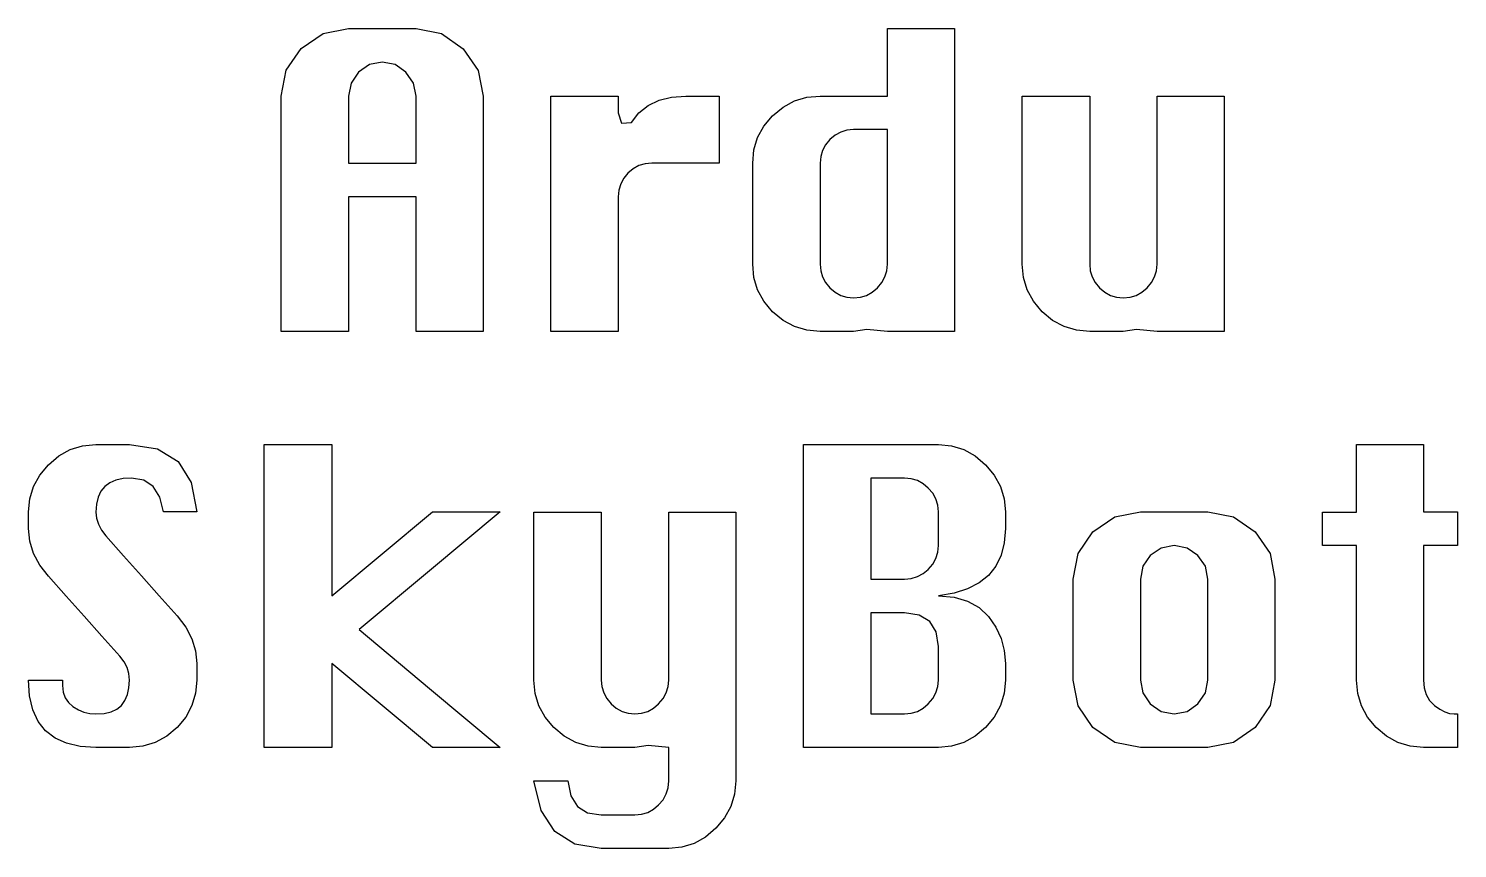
# Model space of a CAD drawing. Extents: x 0.6 to 40.6, y -1.1 to 21.8.
import ezdxf

# ---------------------------------------------------------------- set-up
doc = ezdxf.new("R2010")
doc.units = 0
doc.layers.add('Capa_1', color=7, linetype='CONTINUOUS')

msp = doc.modelspace()

# ---------------------------------------------------------------- linework, layer by layer
at = {"layer": 'Capa_1', "color": 7}
for points in [[(7.708646, 13.310341), (7.708646, 16.601052), (7.708646, 19.891774), (7.846935, 20.614257), (8.261802, 21.223863), (8.877046, 21.638724), (9.59389, 21.777019), (10.536513, 21.777019), (11.479135, 21.777019), (12.193151, 21.635902), (12.799935, 21.212574), (13.214796, 20.605791), (13.35309, 19.891774), (13.35309, 16.601052), (13.35309, 13.310341), (12.416113, 13.310341), (11.479135, 13.310341), (11.479135, 15.189941), (11.479135, 17.069552), (10.536513, 17.069552), (9.59389, 17.069552), (9.59389, 15.189941), (9.59389, 13.310341), (8.651268, 13.310341), (7.708646, 13.310341)], [(26.53816, 13.310341), (26.069671, 13.310341), (25.601182, 13.310341), (25.132693, 13.310341), (24.664204, 13.310341), (24.088468, 13.368902), (23.715938, 13.310341), (23.481693, 13.310341), (23.247449, 13.310341), (23.013204, 13.310341), (22.77896, 13.310341), (22.407838, 13.344913), (22.062115, 13.44863), (21.741793, 13.621491), (21.446871, 13.863496), (21.204863, 14.154185), (21.032004, 14.473096), (20.928288, 14.82023), (20.893715, 15.195585), (20.893715, 15.901141), (20.893715, 16.606696), (20.893715, 17.312257), (20.893715, 18.017819), (20.928288, 18.388233), (21.032004, 18.731835), (21.204863, 19.048633), (21.446871, 19.338619), (21.741793, 19.580619), (22.062115, 19.75348), (22.407838, 19.857199), (22.77896, 19.891774), (23.250271, 19.891774), (23.721582, 19.891774), (24.192893, 19.891774), (24.664204, 19.891774), (24.664204, 20.363085), (24.664204, 20.834396), (24.664204, 21.305708), (24.664204, 21.777019), (25.132693, 21.777019), (25.601182, 21.777019), (26.069671, 21.777019), (26.53816, 21.777019), (26.53816, 19.660349), (26.53816, 17.54368), (26.53816, 15.427007), (26.53816, 13.310341)], [(9.59389, 18.017819), (10.536513, 18.017819), (11.479135, 18.017819), (11.479135, 18.954796), (11.479135, 19.891774), (11.408577, 20.255835), (11.196913, 20.557819), (10.894932, 20.76948), (10.530868, 20.840041), (10.172443, 20.76948), (9.864824, 20.557819), (9.661621, 20.255835), (9.59389, 19.891774), (9.59389, 18.954796), (9.59389, 18.017819)], [(17.134515, 13.310341), (16.663204, 13.310341), (16.191893, 13.310341), (15.720582, 13.310341), (15.249271, 13.310341), (15.249271, 14.955696), (15.249271, 16.601052), (15.249271, 18.246413), (15.249271, 19.891774), (15.720582, 19.891774), (16.191893, 19.891774), (16.663204, 19.891774), (17.134515, 19.891774), (17.134515, 19.423285), (17.22897, 19.137984), (17.500696, 19.156583), (17.710249, 19.417641), (17.96989, 19.625074), (18.274688, 19.773238), (18.624646, 19.862138), (19.01976, 19.891774), (19.254004, 19.891774), (19.488249, 19.891774), (19.722493, 19.891774), (19.956738, 19.891774), (19.956738, 19.423285), (19.956738, 18.954796), (19.956738, 18.486308), (19.956738, 18.017819), (19.485427, 18.017819), (19.014115, 18.017819), (18.542804, 18.017819), (18.071493, 18.017819), (17.885929, 18.00018), (17.713068, 17.947257), (17.552907, 17.859063), (17.405449, 17.735594), (17.286913, 17.592363), (17.202246, 17.433613), (17.151446, 17.259341), (17.134513, 17.069549), (17.134513, 16.129741), (17.134513, 15.189941), (17.134513, 14.250141), (17.134513, 13.310341)], [(34.078785, 19.891774), (34.078785, 18.246413), (34.078785, 16.601052), (34.078785, 14.955696), (34.078785, 13.310341), (33.610296, 13.310341), (33.141807, 13.310341), (32.673318, 13.310341), (32.204829, 13.310341), (31.629093, 13.368902), (31.256563, 13.310341), (31.022318, 13.310341), (30.788074, 13.310341), (30.553829, 13.310341), (30.319585, 13.310341), (29.948463, 13.344913), (29.60274, 13.44863), (29.282418, 13.621491), (28.987496, 13.863496), (28.745488, 14.154185), (28.572629, 14.473096), (28.468913, 14.82023), (28.43434, 15.195585), (28.43434, 16.36963), (28.43434, 17.54368), (28.43434, 18.717727), (28.43434, 19.891774), (28.905652, 19.891774), (29.376963, 19.891774), (29.848274, 19.891774), (30.319585, 19.891774), (30.319585, 18.717727), (30.319585, 17.54368), (30.319585, 16.36963), (30.319585, 15.195585), (30.336518, 15.010024), (30.387315, 14.837163), (30.471982, 14.677002), (30.590518, 14.529541), (30.737977, 14.406069), (30.898138, 14.317874), (31.070999, 14.264957), (31.256563, 14.24746), (31.446354, 14.264957), (31.620627, 14.317902), (31.779377, 14.406097), (31.922607, 14.529569), (32.046077, 14.67703), (32.134271, 14.837191), (32.187188, 15.010052), (32.204827, 15.195613), (32.204827, 16.369658), (32.204827, 17.543708), (32.204827, 18.717755), (32.204827, 19.891802), (32.673315, 19.891802), (33.141804, 19.891802), (33.610293, 19.891802), (34.078782, 19.891802)], [(24.664204, 18.954796), (24.427138, 18.954796), (24.190071, 18.954796), (23.953004, 18.954796), (23.715938, 18.954796), (23.530374, 18.937158), (23.357513, 18.884235), (23.197352, 18.796041), (23.049893, 18.672571), (22.931357, 18.530046), (22.84669, 18.373413), (22.79589, 18.202669), (22.778957, 18.017816), (22.778957, 17.312255), (22.778957, 16.606696), (22.778957, 15.901141), (22.778957, 15.195585), (22.79589, 15.010024), (22.846688, 14.837163), (22.931354, 14.677002), (23.04989, 14.529541), (23.197349, 14.406069), (23.35751, 14.317874), (23.530371, 14.264957), (23.715935, 14.24746), (23.905726, 14.264957), (24.079999, 14.317902), (24.238749, 14.406097), (24.381979, 14.529569), (24.505449, 14.67703), (24.593643, 14.837191), (24.64656, 15.010052), (24.664199, 15.195613), (24.664199, 16.135413), (24.664199, 17.075216), (24.664199, 18.015019), (24.664199, 18.954822)], [(5.349534, 8.264207), (5.115289, 8.264207), (4.881045, 8.264207), (4.6468, 8.264207), (4.412556, 8.264207), (4.310247, 8.679074), (4.127508, 8.975407), (3.864336, 9.153207), (3.520734, 9.212474), (3.287897, 9.197516), (3.086108, 9.153066), (2.915364, 9.078983), (2.775667, 8.975266), (2.667008, 8.841916), (2.589397, 8.678933), (2.542831, 8.486316), (2.527308, 8.264066), (2.544242, 8.091205), (2.595039, 7.922577), (2.679708, 7.758183), (2.798242, 7.598022), (3.297775, 7.039222), (3.797308, 6.480422), (4.296842, 5.921622), (4.796375, 5.362822), (5.038378, 5.046733), (5.211236, 4.719355), (5.314956, 4.380689), (5.349531, 4.030733), (5.349531, 3.915022), (5.349531, 3.799311), (5.349531, 3.6836), (5.349531, 3.567889), (5.314956, 3.196766), (5.211236, 2.851044), (5.038378, 2.530722), (4.796375, 2.2358), (4.505683, 1.993794), (4.186769, 1.820933), (3.839639, 1.717216), (3.464286, 1.682644), (3.230042, 1.682644), (2.995797, 1.682644), (2.761553, 1.682644), (2.527308, 1.682644), (2.087747, 1.711572), (1.706039, 1.798355), (1.382192, 1.942994), (1.116197, 2.145489), (0.908764, 2.412189), (0.760595, 2.738155), (0.671697, 3.123389), (0.642064, 3.567889), (0.879131, 3.567889), (1.116197, 3.567889), (1.353264, 3.567889), (1.590331, 3.567889), (1.590331, 3.519911), (1.590328, 3.477577), (1.590331, 3.440917), (1.590331, 3.409844), (1.608675, 3.229222), (1.663703, 3.071177), (1.755428, 2.935711), (1.883839, 2.822822), (2.034119, 2.733922), (2.191458, 2.670422), (2.355853, 2.632322), (2.527306, 2.619622), (2.758019, 2.63458), (2.953458, 2.67903), (3.113619, 2.753113), (3.238506, 2.85683), (3.337281, 2.994413), (3.407836, 3.158807), (3.450169, 3.350013), (3.464281, 3.56803), (3.447347, 3.745124), (3.396547, 3.915163), (3.311881, 4.078146), (3.19335, 4.234074), (2.693817, 4.792874), (2.194283, 5.351674), (1.69475, 5.910474), (1.195217, 6.469274), (0.953211, 6.78113), (0.78035, 7.107096), (0.676633, 7.447146), (0.642061, 7.801363), (0.642061, 7.917074), (0.642061, 8.032785), (0.642061, 8.148496), (0.642061, 8.264207), (0.676633, 8.634624), (0.78035, 8.97823), (0.953211, 9.295024), (1.195217, 9.585007), (1.485906, 9.831924), (1.804814, 10.008341), (2.15195, 10.114174), (2.527306, 10.149452), (2.76155, 10.149452), (2.995795, 10.149452), (3.230039, 10.149452), (3.464283, 10.149452), (4.246742, 10.031624), (4.821769, 9.678141), (5.189364, 9.089002), (5.349528, 8.264207)], [(7.2346, 1.682785), (7.2346, 5.916119), (7.2346, 10.149452), (8.177222, 10.149452), (9.119845, 10.149452), (9.119845, 8.032785), (9.119845, 5.916119), (10.530956, 7.090163), (11.942067, 8.264207), (12.884689, 8.264207), (13.827311, 8.264207), (11.8574, 6.621674), (9.887489, 4.979141), (11.8574, 3.330963), (13.827311, 1.682785), (12.884689, 1.682785), (11.942067, 1.682785), (10.530956, 2.85683), (9.119845, 4.030874), (9.119845, 2.85683), (9.119845, 1.682785), (8.177222, 1.682785), (7.2346, 1.682785)], [(22.31585, 1.682785), (22.31585, 3.799452), (22.31585, 5.916119), (22.31585, 8.032785), (22.31585, 10.149452), (23.258472, 10.149452), (24.201095, 10.149452), (25.143717, 10.149452), (26.086339, 10.149452), (26.456753, 10.114174), (26.800358, 10.008341), (27.117153, 9.831924), (27.407139, 9.585007), (27.649142, 9.295024), (27.822003, 8.97823), (27.92572, 8.634624), (27.960295, 8.264207), (27.960295, 8.148496), (27.960295, 8.032785), (27.960295, 7.917074), (27.960295, 7.801363), (27.930658, 7.406252), (27.841756, 7.056296), (27.693592, 6.751496), (27.486161, 6.491852), (27.225103, 6.282302), (26.904781, 6.116496), (26.525192, 5.994435), (26.086339, 5.916119), (26.525192, 5.880135), (26.904781, 5.772185), (27.225103, 5.592269), (27.486161, 5.340385), (27.693592, 5.046874), (27.841756, 4.730785), (27.930658, 4.392119), (27.960295, 4.030874), (27.960295, 3.915163), (27.960295, 3.799452), (27.960295, 3.683741), (27.960295, 3.56803), (27.92572, 3.196907), (27.822003, 2.851185), (27.649142, 2.530863), (27.407139, 2.235941), (27.117153, 1.993935), (26.800358, 1.821074), (26.456753, 1.717357), (26.086339, 1.682785), (25.143717, 1.682785), (24.201095, 1.682785), (23.258472, 1.682785), (22.31585, 1.682785)], [(37.780922, 10.149452), (38.249411, 10.149452), (38.7179, 10.149452), (39.186389, 10.149452), (39.654878, 10.149452), (39.654878, 9.678141), (39.654878, 9.20683), (39.654878, 8.735519), (39.654878, 8.264207), (39.891945, 8.264207), (40.129011, 8.264207), (40.366078, 8.264207), (40.603145, 8.264207), (40.603145, 8.029963), (40.603145, 7.795719), (40.603145, 7.561474), (40.603145, 7.32723), (40.366078, 7.32723), (40.129011, 7.32723), (39.891945, 7.32723), (39.654878, 7.32723), (39.654878, 6.38743), (39.654878, 5.44763), (39.654878, 4.50783), (39.654878, 3.56803), (39.673928, 3.350013), (39.731075, 3.158807), (39.826325, 2.994413), (39.959678, 2.85683), (40.108547, 2.753113), (40.250364, 2.67903), (40.385125, 2.63458), (40.512833, 2.619622), (40.535411, 2.619622), (40.557989, 2.619622), (40.580567, 2.619622), (40.603145, 2.619622), (40.603145, 2.385377), (40.603145, 2.151133), (40.603145, 1.916889), (40.603145, 1.682644), (40.366078, 1.682644), (40.129011, 1.682644), (39.891945, 1.682644), (39.654878, 1.682644), (39.284458, 1.717216), (38.940853, 1.820933), (38.624058, 1.993794), (38.334078, 2.2358), (38.09207, 2.526489), (37.919211, 2.8454), (37.815495, 3.192533), (37.780922, 3.567889), (37.780922, 4.507689), (37.780922, 5.447489), (37.780922, 6.387289), (37.780922, 7.327089), (37.543856, 7.327089), (37.306789, 7.327089), (37.069722, 7.327089), (36.832656, 7.327089), (36.832656, 7.561333), (36.832656, 7.795577), (36.832656, 8.029822), (36.832656, 8.264066), (37.069722, 8.264066), (37.306789, 8.264066), (37.543856, 8.264066), (37.780922, 8.264066), (37.780922, 8.735377), (37.780922, 9.206689), (37.780922, 9.678), (37.780922, 10.149311)], [(24.201095, 6.390252), (24.435339, 6.390252), (24.669583, 6.390252), (24.903828, 6.390252), (25.138072, 6.390252), (25.327864, 6.407185), (25.502136, 6.457985), (25.660886, 6.542652), (25.804117, 6.661185), (25.927586, 6.808646), (26.015781, 6.968807), (26.0687, 7.141669), (26.086339, 7.32723), (26.086339, 7.561474), (26.086339, 7.795719), (26.086339, 8.029963), (26.086339, 8.264207), (26.0687, 8.453974), (26.015778, 8.628274), (25.927583, 8.787024), (25.804114, 8.930252), (25.660883, 9.053724), (25.502133, 9.141919), (25.327861, 9.194835), (25.13807, 9.212333), (24.903825, 9.212333), (24.669581, 9.212333), (24.435336, 9.212333), (24.201092, 9.212333), (24.201092, 8.506777), (24.201092, 7.801222), (24.201092, 7.095666), (24.201092, 6.390111)], [(15.723492, 0.745807), (15.807453, 0.330941), (15.991603, 0.034607), (16.275942, -0.143193), (16.66047, -0.202459), (16.894714, -0.202459), (17.128958, -0.202459), (17.363203, -0.202459), (17.597447, -0.202459), (17.787239, -0.184961), (17.961511, -0.132017), (18.120261, -0.043822), (18.263492, 0.07965), (18.386961, 0.222878), (18.475156, 0.381628), (18.528075, 0.5559), (18.545714, 0.745695), (18.545714, 1.214183), (18.545714, 1.682672), (17.969978, 1.741233), (17.597447, 1.682672), (17.363203, 1.682672), (17.128958, 1.682672), (16.894714, 1.682672), (16.66047, 1.682672), (16.289347, 1.717245), (15.943625, 1.820961), (15.623303, 1.993822), (15.328381, 2.235828), (15.086375, 2.526517), (14.913514, 2.845428), (14.809797, 3.192561), (14.775225, 3.567917), (14.775225, 4.741961), (14.775225, 5.916006), (14.775225, 7.09005), (14.775225, 8.264095), (15.246536, 8.264095), (15.717847, 8.264095), (16.189158, 8.264095), (16.66047, 8.264095), (16.66047, 7.09005), (16.66047, 5.916006), (16.66047, 4.741961), (16.66047, 3.567917), (16.677403, 3.382356), (16.7282, 3.209495), (16.812867, 3.049333), (16.931403, 2.901872), (17.078861, 2.7784), (17.239022, 2.690206), (17.411886, 2.637289), (17.597447, 2.619791), (17.787239, 2.637289), (17.961511, 2.690234), (18.120264, 2.778428), (18.263492, 2.901901), (18.386961, 3.049362), (18.475156, 3.209523), (18.528075, 3.382384), (18.545714, 3.567945), (18.545714, 4.741989), (18.545714, 5.916034), (18.545714, 7.090078), (18.545714, 8.264123), (19.014203, 8.264123), (19.482692, 8.264123), (19.951181, 8.264123), (20.41967, 8.264123), (20.41967, 6.384523), (20.41967, 4.504923), (20.41967, 2.625323), (20.41967, 0.745723), (20.385095, 0.375306), (20.281378, 0.031701), (20.108517, -0.285094), (19.866514, -0.575077), (19.576528, -0.822022), (19.259733, -0.998411), (18.916128, -1.104244), (18.545714, -1.139522), (18.074403, -1.139522), (17.603092, -1.139522), (17.131781, -1.139522), (16.66047, -1.139522), (15.920342, -1.021694), (15.359425, -0.668211), (14.97772, -0.079072), (14.775225, 0.745723), (15.012292, 0.745723), (15.249358, 0.745723), (15.486425, 0.745723), (15.723492, 0.745723)], [(31.74172, 8.264207), (32.684342, 8.264207), (33.626964, 8.264207), (34.340983, 8.125919), (34.947764, 7.711052), (35.362628, 7.104274), (35.50092, 6.390252), (35.50092, 4.979141), (35.50092, 3.56803), (35.362628, 2.851185), (34.947764, 2.235941), (34.340983, 1.821074), (33.626964, 1.682785), (32.684342, 1.682785), (31.74172, 1.682785), (31.024875, 1.821074), (30.409631, 2.235941), (29.994764, 2.845541), (29.856475, 3.56803), (29.856475, 4.979141), (29.856475, 6.390252), (29.994764, 7.104274), (30.409631, 7.711052), (31.024875, 8.125919), (31.74172, 8.264207)], [(31.74172, 6.390252), (31.74172, 4.979141), (31.74172, 3.56803), (31.80945, 3.209607), (32.012653, 2.901985), (32.320272, 2.690319), (32.678697, 2.619763), (33.042761, 2.690319), (33.344742, 2.901985), (33.556406, 3.209607), (33.626964, 3.56803), (33.626964, 4.979141), (33.626964, 6.390252), (33.556406, 6.745852), (33.344742, 7.045007), (33.042761, 7.256674), (32.678697, 7.32723), (32.320272, 7.256674), (32.012653, 7.045007), (31.80945, 6.745852), (31.74172, 6.390252)], [(24.201092, 2.619622), (24.435336, 2.619622), (24.669581, 2.619622), (24.903825, 2.619622), (25.13807, 2.619622), (25.327861, 2.63712), (25.502133, 2.690065), (25.660883, 2.778259), (25.804114, 2.901731), (25.927583, 3.049192), (26.015778, 3.209353), (26.068697, 3.382215), (26.086336, 3.567776), (26.086336, 3.80202), (26.086336, 4.036265), (26.086336, 4.270509), (26.086336, 4.504753), (26.02707, 4.914681), (25.849267, 5.207487), (25.552936, 5.38317), (25.13807, 5.441731), (24.903825, 5.441731), (24.669581, 5.441731), (24.435336, 5.441731), (24.201092, 5.441731), (24.201092, 4.736176), (24.201092, 4.03062), (24.201092, 3.325065), (24.201092, 2.619509)]]:
    msp.add_lwpolyline(points, dxfattribs=at)

doc.saveas('drawing.dxf')
